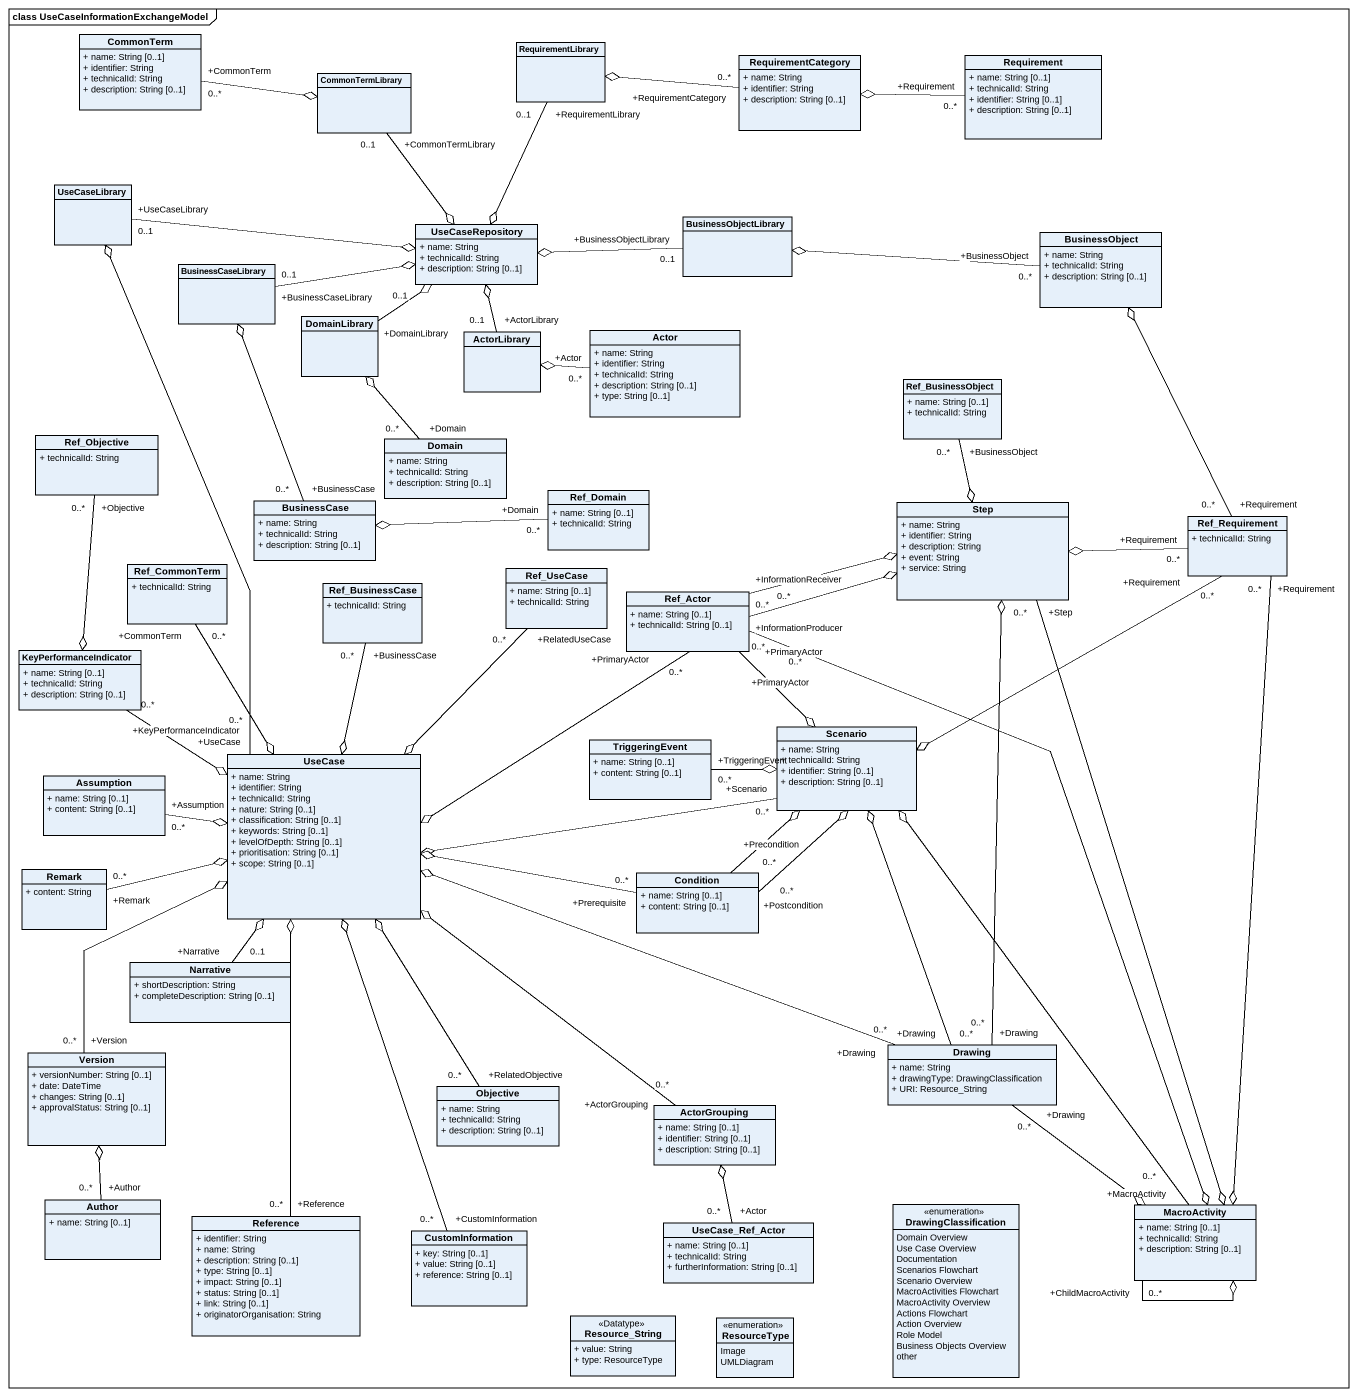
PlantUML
@startuml
mainframe class UseCaseInformationExchangeModel
hide circle
hide empty members
skinparam classAttributeIconSize 0
class CommonTerm {
  + name: String [0..1]
  + identifier: String
  + technicalId: String
  + description: String [0..1]
}
class RequirementLibrary
class RequirementCategory {
  + name: String
  + identifier: String
  + description: String [0..1]
}
class Requirement {
  + name: String [0..1]
  + technicalId: String
  + identifier: String [0..1]
  + description: String [0..1]
}
class CommonTermLibrary
class UseCaseLibrary
class UseCaseRepository {
  + name: String
  + technicalId: String
  + description: String [0..1]
}
class BusinessObjectLibrary
class BusinessObject {
  + name: String
  + technicalId: String
  + description: String [0..1]
}
class BusinessCaseLibrary
class DomainLibrary
class ActorLibrary
class "Actor" as Actor_ {
  + name: String
  + identifier: String
  + technicalId: String
  + description: String [0..1]
  + type: String [0..1]
}
class Ref_BusinessObject {
  + name: String [0..1]
  + technicalId: String
}
class Ref_Objective {
  + technicalId: String
}
class Domain {
  + name: String
  + technicalId: String
  + description: String [0..1]
}
class Ref_Domain {
  + name: String [0..1]
  + technicalId: String
}
class BusinessCase {
  + name: String
  + technicalId: String
  + description: String [0..1]
}
class Step {
  + name: String
  + identifier: String
  + description: String
  + event: String
  + service: String
}
class Ref_Requirement {
  + technicalId: String
}
class Ref_CommonTerm {
  + technicalId: String
}
class Ref_UseCase {
  + name: String [0..1]
  + technicalId: String
}
class Ref_BusinessCase {
  + technicalId: String
}
class Ref_Actor {
  + name: String [0..1]
  + technicalId: String [0..1]
}
class KeyPerformanceIndicator {
  + name: String [0..1]
  + technicalId: String
  + description: String [0..1]
}
class Scenario {
  + name: String
  + technicalId: String
  + identifier: String [0..1]
  + description: String [0..1]
}
class "UseCase" as UseCase_ {
  + name: String
  + identifier: String
  + technicalId: String
  + nature: String [0..1]
  + classification: String [0..1]
  + keywords: String [0..1]
  + levelOfDepth: String [0..1]
  + prioritisation: String [0..1]
  + scope: String [0..1]
}
class TriggeringEvent {
  + name: String [0..1]
  + content: String [0..1]
}
class Assumption {
  + name: String [0..1]
  + content: String [0..1]
}
class Remark {
  + content: String
}
class Condition {
  + name: String [0..1]
  + content: String [0..1]
}
class Narrative {
  + shortDescription: String
  + completeDescription: String [0..1]
}
class Version {
  + versionNumber: String [0..1]
  + date: DateTime
  + changes: String [0..1]
  + approvalStatus: String [0..1]
}
class Drawing {
  + name: String
  + drawingType: DrawingClassification
  + URI: Resource_String
}
class Objective {
  + name: String
  + technicalId: String
  + description: String [0..1]
}
class ActorGrouping {
  + name: String [0..1]
  + identifier: String [0..1]
  + description: String [0..1]
}
class Author {
  + name: String [0..1]
}
class Reference {
  + identifier: String
  + name: String
  + description: String [0..1]
  + type: String [0..1]
  + impact: String [0..1]
  + status: String [0..1]
  + link: String [0..1]
  + originatorOrganisation: String
}
class CustomInformation {
  + key: String [0..1]
  + value: String [0..1]
  + reference: String [0..1]
}
class UseCase_Ref_Actor {
  + name: String [0..1]
  + technicalId: String
  + furtherInformation: String [0..1]
}
enum DrawingClassification {
  Domain Overview
  Use Case Overview
  Documentation
  Scenarios Flowchart
  Scenario Overview
  MacroActivities Flowchart
  MacroActivity Overview
  Actions Flowchart
  Action Overview
  Role Model
  Business Objects Overview
  other
}
class MacroActivity {
  + name: String [0..1]
  + technicalId: String
  + description: String [0..1]
}
class Resource_String <<Datatype>> {
  + value: String
  + type: ResourceType
}
enum ResourceType {
  Image
  UMLDiagram
}
CommonTerm "+CommonTerm\n0..*" -right-o CommonTermLibrary
RequirementLibrary "+RequirementLibrary\n0..1" --o UseCaseRepository
RequirementCategory "+RequirementCategory\n0..*" -left-o RequirementLibrary
Requirement "+Requirement\n0..*" -left-o RequirementCategory
CommonTermLibrary "+CommonTermLibrary\n0..1" --o UseCaseRepository
UseCaseLibrary "+UseCaseLibrary\n0..1" -right-o UseCaseRepository
BusinessObjectLibrary "+BusinessObjectLibrary\n0..1" -left-o UseCaseRepository
BusinessObject "+BusinessObject\n0..*" -left-o BusinessObjectLibrary
BusinessObject o-- "+Requirement\n0..*" Ref_Requirement
BusinessCaseLibrary "+BusinessCaseLibrary\n0..1" -right-o UseCaseRepository
DomainLibrary "+DomainLibrary\n0..1" -up-o UseCaseRepository
ActorLibrary "+ActorLibrary\n0..1" -up-o UseCaseRepository
Actor_ "+Actor\n0..*" -left-o ActorLibrary
Ref_BusinessObject "+BusinessObject\n0..*" --o Step
Ref_Objective "+Objective\n0..*" --o KeyPerformanceIndicator
Domain "+Domain\n0..*" -up-o DomainLibrary
Ref_Domain "+Domain\n0..*" -left-o BusinessCase
BusinessCase "+BusinessCase\n0..*" -up-o BusinessCaseLibrary
Step "+Step\n0..*" --o MacroActivity
Ref_Requirement "+Requirement\n0..*" -left-o Step
Ref_Requirement "+Requirement\n0..*" --o MacroActivity
Ref_CommonTerm "+CommonTerm\n0..*" --o UseCase_
Ref_UseCase "+RelatedUseCase\n0..*" --o UseCase_
Ref_Actor "+InformationReceiver\n0..*" -right-o Step
Ref_Actor "+InformationProducer\n0..*" -right-o Step
Ref_Actor "+PrimaryActor\n0..*" --o Scenario
KeyPerformanceIndicator "+KeyPerformanceIndicator\n0..*" --o UseCase_
Scenario o-right- "+Requirement\n0..*" Ref_Requirement
Scenario "+Scenario\n0..*" -left-o UseCase_
Scenario o-- "+MacroActivity\n0..*" MacroActivity
UseCase_ "+UseCase\n0..*" -up-o UseCaseLibrary
UseCase_ o-up- "+BusinessCase\n0..*" Ref_BusinessCase
UseCase_ o-right- "+PrimaryActor\n0..*" Ref_Actor
UseCase_ o-right- "+Prerequisite\n0..*" Condition
TriggeringEvent "+TriggeringEvent\n0..*" -right-o Scenario
Assumption "+Assumption\n0..*" -right-o UseCase_
Remark "+Remark\n0..*" -right-o UseCase_
Condition "+Precondition\n0..*" -up-o Scenario
Condition "+Postcondition\n0..*" -up-o Scenario
Narrative "+Narrative\n0..1" -up-o UseCase_
Version "+Version\n0..*" -up-o UseCase_
Drawing "+Drawing\n0..*" -up-o Step
Drawing "+Drawing\n0..*" -up-o Scenario
Drawing "+Drawing\n0..*" -left-o UseCase_
Objective "+RelatedObjective\n0..*" -up-o UseCase_
ActorGrouping "+ActorGrouping\n0..*" -up-o UseCase_
Author "+Author\n0..*" -up-o Version
Reference "+Reference\n0..*" -up-o UseCase_
CustomInformation "+CustomInformation\n0..*" -up-o UseCase_
UseCase_Ref_Actor "+Actor\n0..*" -up-o ActorGrouping
MacroActivity o-up- "+PrimaryActor\n0..*" Ref_Actor
MacroActivity o-up- "+Drawing\n0..*" Drawing
MacroActivity "+ChildMacroActivity\n0..*" --o MacroActivity
@enduml
